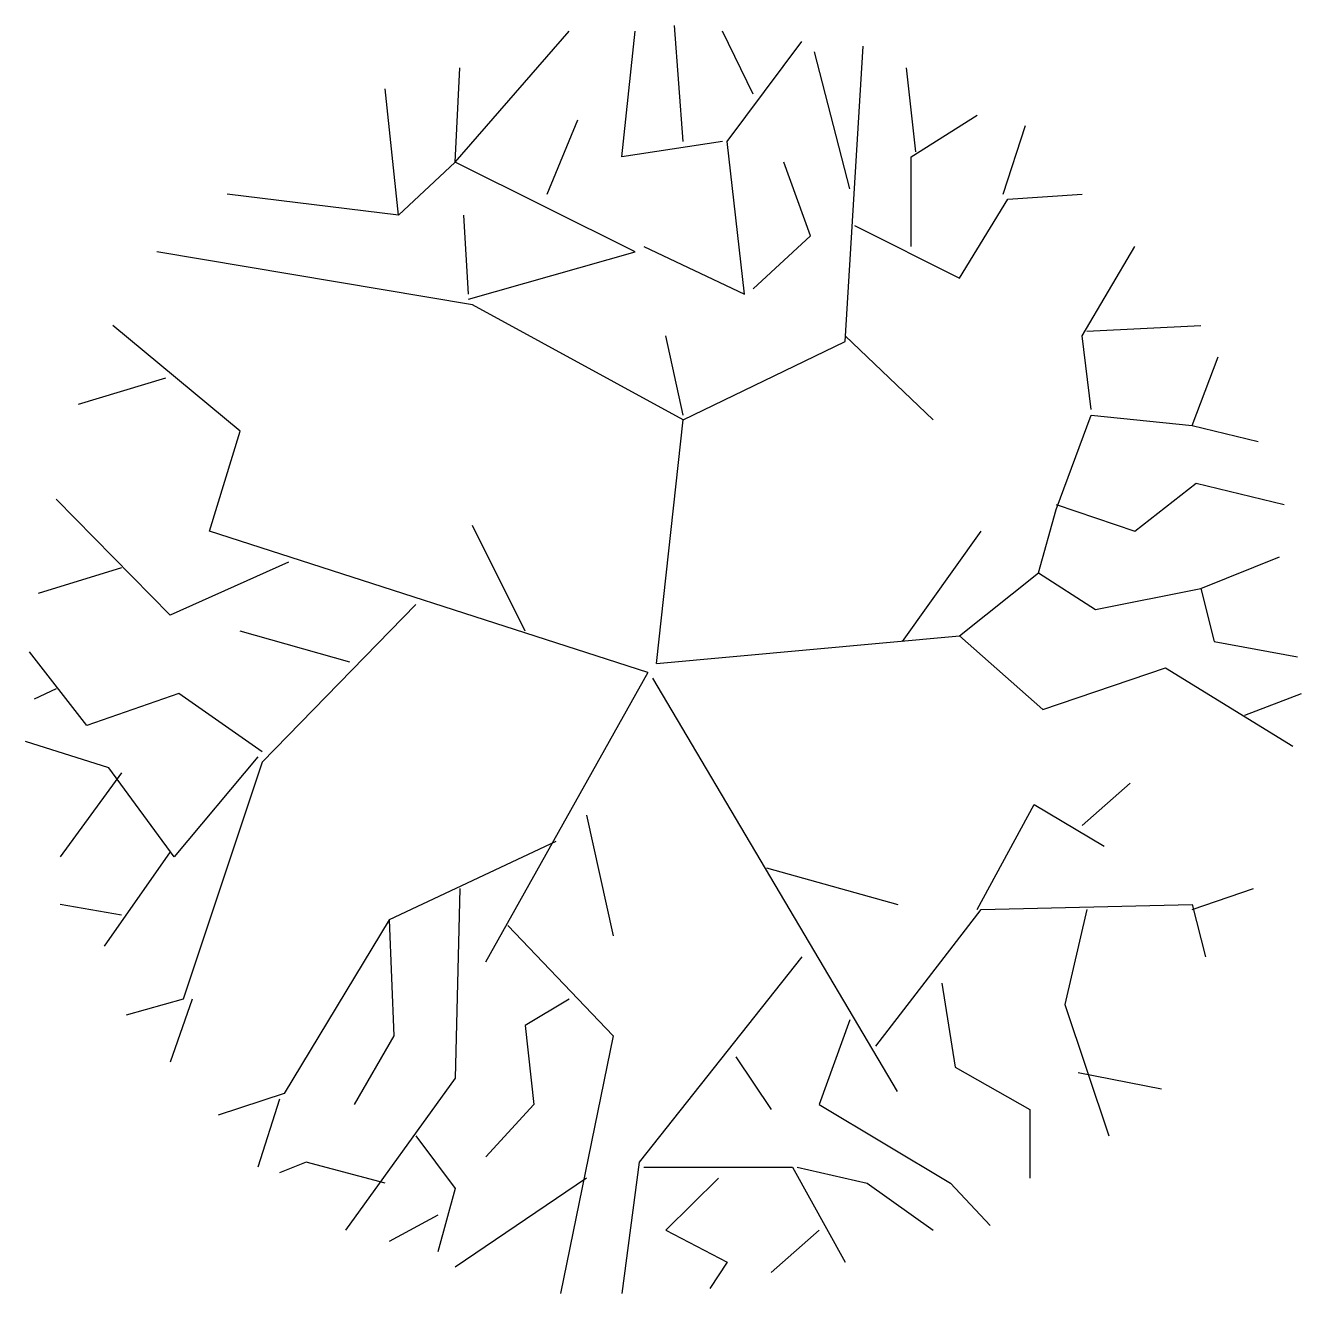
# Model space of a CAD drawing. Extents: x 13.056 to 13.262, y 9.686 to 9.89.
import ezdxf

# ---------------------------------------------------------------- set-up
doc = ezdxf.new("R2010")
doc.units = 0
doc.header["$LTSCALE"] = 30
doc.header["$MEASUREMENT"] = 0
doc.layers.get('0').update_dxf_attribs({"linetype": 'CONTINUOUS'})

msp = doc.modelspace()

# ---------------------------------------------------------------- linework, layer by layer
for p, q in [((13.16191, 9.87155), (13.16051, 9.89024)), ((13.12516, 9.86819), (13.14354, 9.88934)), ((13.15202, 9.86908), (13.15417, 9.88934)), ((13.17319, 9.87916), (13.16825, 9.88934)), ((13.169, 9.87155), (13.18103, 9.88766)), ((13.18877, 9.86393), (13.18308, 9.88598)), ((13.18802, 9.83931), (13.19091, 9.88688)), ((13.12516, 9.86819), (13.12591, 9.88341)), ((13.1994, 9.86987), (13.19791, 9.88341)), ((13.11602, 9.85968), (13.11388, 9.88005)), ((13.13999, 9.86304), (13.14493, 9.87501)), ((13.19866, 9.86908), (13.20929, 9.8758)), ((13.21348, 9.86304), (13.21703, 9.87412)), ((13.16825, 9.87155), (13.15202, 9.86908)), ((13.17179, 9.84692), (13.169, 9.87155)), ((13.19866, 9.85464), (13.19866, 9.86908)), ((13.12516, 9.86819), (13.11602, 9.85968)), ((13.15417, 9.85375), (13.12516, 9.86819)), ((13.18243, 9.85632), (13.17814, 9.86819)), ((13.11602, 9.85968), (13.08842, 9.86304)), ((13.21423, 9.86226), (13.22617, 9.86304)), ((13.2064, 9.8495), (13.21423, 9.86226)), ((13.12731, 9.84692), (13.12656, 9.85968)), ((13.18952, 9.858), (13.2064, 9.8495)), ((13.15557, 9.85464), (13.17179, 9.84692)), ((13.17319, 9.84782), (13.18243, 9.85632)), ((13.22617, 9.84021), (13.23466, 9.85464)), ((13.12796, 9.84524), (13.07713, 9.85375)), ((13.12731, 9.84614), (13.15417, 9.85375)), ((13.16191, 9.82666), (13.12796, 9.84524)), ((13.09056, 9.82487), (13.07004, 9.84189)), ((13.16191, 9.82745), (13.15911, 9.84021)), ((13.18802, 9.84021), (13.2022, 9.82666)), ((13.22766, 9.82834), (13.22617, 9.84021)), ((13.22691, 9.84099), (13.24529, 9.84189)), ((13.16191, 9.82666), (13.18802, 9.83931)), ((13.24389, 9.82577), (13.24809, 9.83685)), ((13.07853, 9.83338), (13.06445, 9.82913)), ((13.1576, 9.78741), (13.16191, 9.82666)), ((13.22197, 9.81223), (13.22766, 9.82745)), ((13.22766, 9.82745), (13.24389, 9.82577)), ((13.24389, 9.82577), (13.25452, 9.8232)), ((13.08562, 9.80876), (13.09056, 9.82487)), ((13.23466, 9.80876), (13.24454, 9.81648)), ((13.24454, 9.81648), (13.25872, 9.81301)), ((13.07928, 9.79521), (13.0609, 9.81391)), ((13.21917, 9.80204), (13.22197, 9.81223)), ((13.22197, 9.81301), (13.23466, 9.80876)), ((13.13645, 9.79264), (13.12796, 9.80965)), ((13.15622, 9.78593), (13.0856, 9.80872)), ((13.19726, 9.79096), (13.20994, 9.80876)), ((13.0983, 9.80372), (13.07928, 9.79521)), ((13.24529, 9.79947), (13.25797, 9.80462)), ((13.07144, 9.80283), (13.05801, 9.79868)), ((13.2064, 9.79186), (13.21917, 9.80204)), ((13.21917, 9.80204), (13.22831, 9.79611)), ((13.22831, 9.79611), (13.24529, 9.79947)), ((13.24529, 9.79947), (13.24743, 9.79096)), ((13.11882, 9.79689), (13.0941, 9.77149)), ((13.10819, 9.7876), (13.09056, 9.79264)), ((13.1576, 9.78741), (13.2064, 9.79186)), ((13.2064, 9.79186), (13.21983, 9.77999)), ((13.24743, 9.79096), (13.26086, 9.7885)), ((13.06584, 9.77742), (13.05661, 9.78928)), ((13.21983, 9.77999), (13.2396, 9.78671)), ((13.2396, 9.78671), (13.26012, 9.77406)), ((13.15622, 9.78593), (13.13007, 9.73927)), ((13.15697, 9.78503), (13.19637, 9.7184)), ((13.0609, 9.78335), (13.05736, 9.78167)), ((13.08067, 9.78257), (13.06584, 9.77742)), ((13.0941, 9.77317), (13.08067, 9.78257)), ((13.25238, 9.7791), (13.26152, 9.78257)), ((13.06939, 9.77059), (13.05596, 9.77485)), ((13.09336, 9.77238), (13.07993, 9.75627)), ((13.07993, 9.75627), (13.06939, 9.77059)), ((13.0941, 9.77149), (13.08133, 9.73332)), ((13.07144, 9.76981), (13.06155, 9.75627)), ((13.22617, 9.7613), (13.23391, 9.76813)), ((13.20929, 9.74776), (13.21843, 9.76466)), ((13.21843, 9.76466), (13.22971, 9.75794)), ((13.14633, 9.76298), (13.15062, 9.74351)), ((13.14139, 9.75873), (13.11453, 9.74608)), ((13.07928, 9.75705), (13.06864, 9.74183)), ((13.17534, 9.75448), (13.19651, 9.74854)), ((13.12591, 9.75112), (13.12516, 9.72056)), ((13.24389, 9.74776), (13.25378, 9.75112)), ((13.07144, 9.74686), (13.06155, 9.74854)), ((13.19297, 9.72571), (13.20994, 9.74776)), ((13.20994, 9.74776), (13.24389, 9.74854)), ((13.22691, 9.74776), (13.22337, 9.73243)), ((13.24389, 9.74854), (13.24603, 9.74015)), ((13.11453, 9.74608), (13.09765, 9.7181)), ((13.11453, 9.74608), (13.11528, 9.72739)), ((13.13365, 9.74519), (13.15062, 9.72739)), ((13.18103, 9.74015), (13.15482, 9.70702)), ((13.2036, 9.7359), (13.20574, 9.72235)), ((13.08133, 9.73332), (13.07219, 9.73075)), ((13.08282, 9.73332), (13.07928, 9.72314)), ((13.14354, 9.73332), (13.13645, 9.72907)), ((13.22337, 9.73243), (13.23046, 9.71127)), ((13.13645, 9.72907), (13.13785, 9.71631)), ((13.18877, 9.72996), (13.18383, 9.71631)), ((13.11528, 9.72739), (13.10893, 9.71631)), ((13.15062, 9.72739), (13.14214, 9.68587)), ((13.1704, 9.72403), (13.17608, 9.71553)), ((13.20574, 9.72235), (13.21777, 9.71553)), ((13.22552, 9.72146), (13.23895, 9.71888)), ((13.12516, 9.72056), (13.10753, 9.69605)), ((13.09765, 9.7181), (13.08702, 9.71463)), ((13.0969, 9.71721), (13.09336, 9.70624)), ((13.13785, 9.71631), (13.1301, 9.70792)), ((13.18383, 9.71631), (13.205, 9.70366)), ((13.21777, 9.71553), (13.21777, 9.70445)), ((13.11882, 9.71127), (13.12516, 9.70277)), ((13.10119, 9.70702), (13.0969, 9.70534)), ((13.11388, 9.70366), (13.10119, 9.70702)), ((13.15482, 9.70702), (13.15202, 9.68587)), ((13.14633, 9.70445), (13.12516, 9.69012)), ((13.15557, 9.70624), (13.17954, 9.70624)), ((13.1676, 9.70445), (13.15911, 9.69605)), ((13.17954, 9.70624), (13.18802, 9.6909)), ((13.18028, 9.70624), (13.19157, 9.70366)), ((13.12516, 9.70277), (13.12236, 9.69258)), ((13.19157, 9.70366), (13.2022, 9.69605)), ((13.205, 9.70366), (13.21134, 9.69684)), ((13.12236, 9.69851), (13.11453, 9.69426)), ((13.15911, 9.69605), (13.169, 9.6909)), ((13.18383, 9.69605), (13.17608, 9.68923)), ((13.169, 9.6909), (13.1662, 9.68665))]:
    msp.add_line(p, q)

doc.saveas('drawing.dxf')
